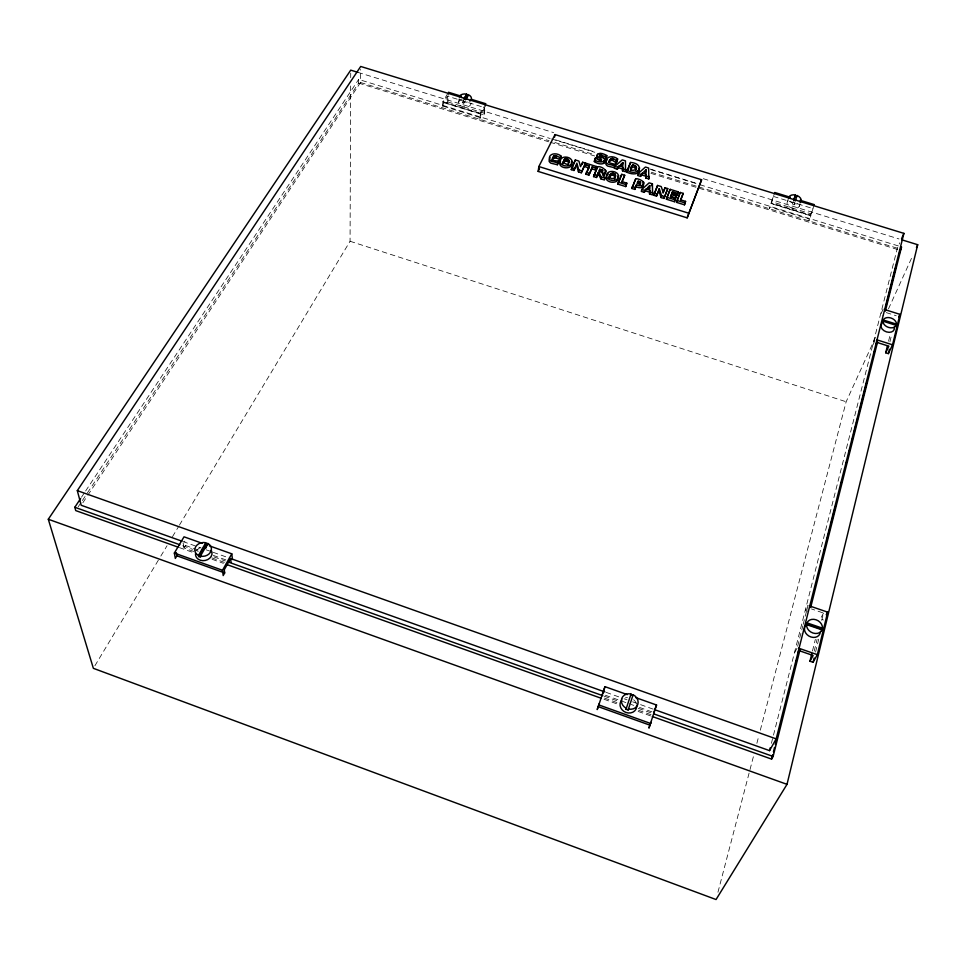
<?xml version="1.0" encoding="UTF-8"?>
<svg xmlns="http://www.w3.org/2000/svg" width="966" height="966" viewBox="0 0 966 966"><rect width="100%" height="100%" fill="white"/><g stroke="black" fill="none" stroke-linecap="round" stroke-linejoin="round"><path stroke-width="0.72" stroke-dasharray="4.83 3.62" d="M179.447 525.106L350.066 241.259L350.67 85.153M350.694 77.654L350.718 73.15M87.363 492.986L358.627 83.076L358.664 79.429L550.173 138.512M87.846 495.196L360.523 82.484L360.668 69.383M447.777 93.448L442.863 101.72L442.44 107.769L443.599 102.625L447.427 96.165L484.727 107.637L484.002 114.833L446.908 103.398L447.427 96.165M446.908 103.398L447.777 101.937L448.478 92.265M458.681 102.698L458.983 99.051M465.226 100.742L463.813 103.205L462.291 102.734L462.4 101.515A6.231 4.093 6.3 0 1 459.357 98.906M463.813 103.205L463.921 101.973A6.231 4.093 6.3 0 0 468.607 101.732M485.801 103.736L480.404 113.288L479.824 119.313L481.044 114.169L484.727 107.637M484.002 114.833L485.669 105.113M815.57 652.086L818.77 638.961M812.478 651.024L815.34 639.359M888.563 341.215L890.338 333.995M814.205 651.108L817.079 639.407M821.728 620.389L823.515 613.072L811.452 608.93M889.903 341.831L891.666 334.586M771.399 743.325L897.366 248.226L899.744 242.828M797.638 646.254L802.818 625.835M803.193 624.374L806.525 611.249M806.888 609.788L807.999 605.416L805.439 610.367L808.578 611.442M717.955 892.234L753.818 755.026M756.873 743.337L758.781 736.044M760.302 730.199L846.156 401.759L876.645 334.84M810.474 215.454L810.993 213.824L771.713 201.725L771.158 203.343L810.474 215.454L814.314 204.635L810.691 215.78L770.989 203.536L774.744 192.488L769.274 208.68L769.854 207.002L809.448 219.222L808.916 220.912L810.993 215.164L771.17 202.896M797.638 203.729A6.46 4.311 16.2 0 1 794.414 203.645L794.004 204.804L792.398 204.309L793.279 201.604M794.004 204.804L794.885 202.099M787.399 201.58L788.582 198.09M792.398 204.309L792.796 203.15A6.46 4.311 16.2 0 1 789.21 200.324M799.256 206.374L800.065 204.055M883.165 309.072L880.642 314.675L883.322 315.508M888.466 308.903L912.725 255.64M872.95 344.934L875.486 339.38M794.716 652.533L797.276 647.715M823.515 613.072L820.351 618.952L823.394 619.991M462.291 102.734L463.704 100.283M193.743 551.453L183.987 547.964L185.46 545.464L184.735 541.141M94.909 665.743L160.054 557.358M160.827 556.078L167.033 545.754M172.467 536.722L178.674 526.398M78.21 506.812L81.542 501.789M82.376 500.533L86.529 494.242M82.859 502.743L87.012 496.452M81.47 497.236L84.803 492.213M85.636 490.957L358.664 79.429M773.428 196.424L812.961 208.584M357.915 72.365L553.627 132.62M703.284 178.698L898.996 238.952M447.777 101.937L484.835 113.348M442.863 101.72L480.404 113.288M443.599 102.625L481.044 114.169M555.716 139.889L595.805 152.254M650.203 169.038L697.452 183.612M551.622 138.959L594.815 152.29M650.975 169.618L698.49 184.277M699.939 184.723L898.646 246.028M443.346 106.248L480.694 117.767M360.523 82.484L549.074 140.686M554.822 142.473L595.128 154.91M651.253 172.238L697.307 186.462M698.756 186.909L897.366 248.226M358.627 83.076L548.688 141.785M550.137 142.219L594.766 156.009M650.927 173.349L898.597 249.844M886.269 312.61L896.279 315.761M350.066 241.259L846.156 401.759M182.888 541.503L201.133 548.012M206.084 549.787L212.363 552.009M213.184 552.31L229.196 558.01M606.177 692.38L622.889 698.346M624.29 698.841L627.067 699.831M632.633 701.823L653.523 709.261M185.46 545.464L199.382 550.427M213.305 555.402L225.839 559.869M605.392 695.266L629.518 703.876M630.931 704.383L633.768 705.385M639.456 707.414L652.219 711.966M182.683 545.766L192.62 549.316M194.033 549.823L198.296 551.332M213.909 556.911L225.259 560.956M604.221 696.196L618.409 701.256M638.272 708.344L652.473 713.415M211.868 557.913L224.414 562.393M604.438 698.068L618.638 703.139M638.538 710.252L651.326 714.816M179.386 547.613L193.586 552.685M212.049 559.278L223.412 563.335M604.016 699.263L618.216 704.335M638.103 711.435L650.879 715.999M183.105 542.795L183.987 547.964M471.046 103.133A6.207 4.093 6.3 0 1 465.66 107.045A6.207 4.093 6.3 0 1 458.826 103.434A6.207 4.093 6.3 0 1 463.04 98.894M625.376 697.875A8.525 7.535 24.8 0 1 627.489 697.585M633.611 699.758A8.525 7.535 24.8 0 1 636.183 703.176M196.883 550.294A8.344 6.871 -10.3 0 1 200.119 547.77M799.51 204.152A6.436 4.299 16.2 0 1 791.987 208.088A6.436 4.299 16.2 0 1 788.147 200.674"/><path stroke-width="1.45" d="M464.417 99.051L466.65 94.149A6.231 4.093 6.3 0 0 459.236 96.769M552.093 160.646C553.083 152.737 561.886 164.184 561.005 156.094C557.611 152.652 548.64 152.749 549.364 159.088A5.253 3.562 9 0 0 551.175 161.225L557.696 162.795C560.811 159.257 550.173 162.795 552.709 157.398C554.846 152.121 560.147 160.223 561.005 156.094M615.016 178.034C618.143 171.513 607.578 172.214 609.148 178.312C608.894 174.81 614.774 173.832 615.101 177.442M615.499 175.498C615.777 179.012 609.872 179.978 609.534 176.38M538.159 171.405L538.859 166.538L555.027 134.576L701.606 179.724L687.164 217.857L538.159 171.405L539.499 168.736M597.423 159.233C606.503 161.865 598.582 158.315 596.916 155.49C598.377 151.493 604.148 153.884 606.733 155.538C608.339 159.414 592.858 150.611 603.496 157.76C608.761 162.819 596.879 163.109 594.718 159.631L595.575 157.808L600.586 160.815M554.653 137.003L555.027 134.576M552.202 161.189L552.504 159.245M553.808 157.905L554.11 155.961M554.375 157.687L554.677 155.731M555.003 157.567L555.305 155.611M555.607 157.543L555.921 155.586M556.211 157.615L556.513 155.659M549.92 157.579L549.074 161.044A5.241 3.562 9 0 0 550.874 163.182L557.394 164.739L557.696 162.795M558.336 160.899L558.288 162.928L558.602 160.972M559.495 159.788L559.809 157.832M559.797 159.873L560.111 157.929M563.057 161.962C573.49 171.284 566.752 148.293 562.743 163.906C562.683 160.767 567.622 159.45 568.684 162.529M563.915 161.551L564.229 159.595M564.385 161.177L564.699 159.233M564.881 160.936L565.207 158.979M565.436 160.791L565.75 158.835M565.943 160.742L566.269 158.798M566.462 160.791L566.776 158.847M566.994 160.924L567.308 158.967M567.477 161.105L567.791 159.161M567.899 161.358L568.225 159.414M568.262 161.684L568.588 159.728M568.527 162.071L568.853 160.127M568.72 163.049L569.01 160.585M571.256 169.642L575.325 159.97L578.924 161.081L580.53 166.659L582.655 162.24L585.336 163.073L584.985 165.017L581.303 172.769L578.465 171.888L576.545 165.077L573.949 170.475L571.256 169.642L575.325 159.97M573.949 170.475L576.883 163.133L578.803 169.944L578.465 171.888M582.305 164.184L582.655 162.24M581.303 172.769L585.336 163.073M585.794 164.896L585.444 166.84L588.898 167.915L589.26 165.971L585.794 164.896L586.495 163.423L596.36 166.478L595.298 169.895L591.844 168.833L588.886 175.124L585.939 174.206L589.26 165.971M586.145 165.367L586.495 163.423M588.886 175.124L592.206 166.889L595.672 167.963L596.36 166.478M591.844 168.833L592.206 166.889M605.078 159.438C605.827 166.007 597.471 164.196 594.356 161.576L594.718 159.631M594.356 161.576L595.575 157.808M597.266 158.883L597.435 154.234M593.571 176.585L597.568 166.852C601.842 165.488 610.138 172.673 602.41 173.469L604.837 178.022L604.462 179.966L600.852 178.843L598.896 174.955L599.27 173.011L598.208 172.685L596.517 177.49L593.571 176.585L597.568 166.852M596.94 158.521L597.302 156.577M595.298 169.895L595.672 167.963M599.838 157.349L600.212 155.405M599.983 157.18L600.345 155.236M600.212 157.06L600.574 155.115M600.792 156.963L601.166 155.007M596.517 177.49L598.208 172.685M601.866 155.067L601.492 157.011L605.549 159.221L606.733 155.538M600.985 161.056L601.359 159.112M599.838 169.195L598.86 171.284L602.192 171.622L602.639 170.571L601.649 169.774L599.838 169.195L599.463 171.127L602.265 172.516M601.275 171.719L601.649 169.774M601.854 172.008L602.229 170.064M600.852 178.843L601.226 176.899L599.27 173.011M602.12 172.25L602.494 170.318M603.738 163.435L604.112 161.491M602.277 172.781L602.639 170.571M604.74 161.733L604.933 159.088M605.296 159.136L605.67 157.192M605.549 159.221L605.923 157.277M603.122 175.305L604.064 175.027L604.438 173.083M604.064 175.027L604.849 172.866M605.561 170.149L605.513 173.156L604.462 174.81M605.44 172.6L605.827 170.668M609.051 162.264L610.778 158.883C613.615 156.42 616.779 163.29 617.612 159.016C614.267 155.611 605.235 155.647 606.189 162.01A5.241 3.538 10.7 0 0 608.049 164.148L614.569 165.693C617.685 162.674 603.991 164.86 610.778 158.883M610.391 160.815L611.333 158.653M610.947 160.597L611.949 158.533M611.563 160.477L612.553 158.509M612.166 160.453L613.156 158.581M610.246 175.921L610.633 173.989M610.717 175.546L611.104 173.614M611.212 175.293L611.599 173.361M611.756 175.148L612.142 173.216M612.263 175.1L612.661 173.168M614.569 165.693L614.183 167.637L607.674 166.08A5.228 3.538 10.7 0 1 605.815 163.954L606.032 161.322M612.782 175.148L613.168 173.216M614.811 166.357L614.412 168.301L617.359 169.207L619.206 165.923L622.889 167.058L622.502 170.801L625.533 171.743L625.449 160.875L622.249 159.885L614.811 166.357L617.757 167.275L619.206 165.923M615.39 163.882L614.738 165.741M613.313 175.281L613.7 173.349M617.612 159.016L616.393 162.783L616.489 160.754M613.796 175.474L614.195 173.542M616.393 162.783L616.779 160.839M614.243 175.727L614.63 173.795M614.605 176.054L615.004 174.121M615.052 176.911L615.282 174.52M617.359 169.207L617.757 167.275M624.7 175.257L621.862 181.596L626.789 183.129L625.714 186.571L617.817 184.12L621.742 174.339L624.7 175.257L622.019 182.26M622.816 162.554L622.865 165.464L620.486 164.727L622.816 162.554L622.418 164.498L620.86 165.935M622.502 170.801L622.889 167.058M621.742 174.339L617.817 184.12M639.057 169.316C639.564 175.824 630.17 174.061 626.705 172.093L630.544 162.445C645.795 163.64 638.454 177.575 627.103 170.161M630.544 162.445L626.705 172.093M625.714 186.571L626.789 183.129M635.857 170.523L636.039 169.098L634.65 167.516L635.073 165.584L632.899 164.812C624.096 172.914 641.424 170.982 635.073 165.584M635.193 167.867L635.616 165.935M631.897 188.491L635.761 178.686C638.683 178.336 647.715 182.562 641.955 185.544A4.649 3.164 11.7 0 1 639.166 185.665L636.425 184.892L634.867 189.408L631.897 188.491L635.761 178.686M637.814 172.842L638.236 170.91M638.091 173.554L637.657 175.486L640.615 176.404L642.475 173.107L646.169 174.254L645.783 177.998L648.826 178.939L648.645 168.036L645.433 167.046L638.091 173.554L641.05 174.472L642.475 173.107M638.248 172.443L638.671 170.511M638.598 171.984L639.021 170.052M639.166 169.835L639.589 167.903M634.867 189.408L636.425 184.892M638.091 181.065L637.065 183.419L640.349 183.625C641.496 179.41 634.384 182.695 640.12 184.083M638.079 183.129L638.514 181.197M640.615 176.404L641.05 174.472M639.854 183.866L640.289 181.934M640.289 184.373L640.543 182.151M635.99 186.824L638.731 187.597A4.637 3.164 11.7 0 0 641.521 187.476L641.955 185.544M641.521 187.476L642.547 185.303M643.235 181.584L643.525 185.255L642.112 187.235M645.602 171.658L646.049 169.726L643.73 171.9L646.133 172.648L646.049 169.726M641.774 189.493L641.327 191.425L644.322 192.343L646.194 189.034L649.925 190.193L649.538 193.973L652.605 194.927L652.412 183.842L649.164 182.84L641.774 189.493L644.757 190.423L646.194 189.034M642.632 186.885L643.066 184.953M643.235 184.047L643.67 182.115M645.783 177.998L646.169 174.254M644.322 192.343L644.757 190.423M649.792 185.569L649.889 188.551L647.462 187.802L649.792 185.569L647.8 188.986M649.538 193.973L649.925 190.193M651.953 185.774L652.412 183.842M658.836 190.604L656.518 196.134L653.789 195.289L657.58 185.448L661.239 186.571L663.135 192.282L665.019 187.754L667.748 188.587L663.98 198.453L661.106 197.559L658.836 190.604L659.295 188.684L661.565 195.639L661.106 197.559M657.58 185.448L653.789 195.289M656.518 196.134L659.295 188.684M821.909 629.156L821.498 630.87L822.042 629.892L806.574 624.604L806.042 625.594L806.996 622.877A8.308 6.714 28.9 0 1 816.125 619.81A8.308 6.714 28.9 0 1 822.452 628.166L821.909 629.156L806.477 623.867M357.915 72.365L350.73 70.144L48.3 519.249L93.364 668.327L716.048 899.539L787.012 784.344L917.7 244.712L901.87 239.834M665.019 187.754L663.135 193.079M811.754 653.934L809.967 661.227L813.07 662.302L814.145 657.931M887.5 345.562L885.725 352.783L888.37 353.628L889.42 349.281M813.07 662.302L817.333 654.658L827.657 612.142L809.411 605.887M888.37 353.628L892.548 344.802L899.938 314.348L884.566 309.518M663.98 198.453L667.748 188.587M678.192 191.823L677.577 193.345L672.493 191.763L671.925 193.164L676.611 194.613L674.461 201.713L666.395 199.213L670.15 189.336L678.192 191.823L677.081 195.265L673.29 194.081M670.15 189.336L666.395 199.213M676.611 194.613L675.983 196.134L671.31 194.673L670.827 196.593L675.5 198.042L676.115 196.533M672.022 193.695L672.493 191.763M654.574 709.648L769.54 750.63L776.181 738.881L903.91 233.374L360.704 66.461L77.316 490.631L81.192 505.266L181.958 541.177M798.653 650.734L797.916 653.644L799.45 650.758L813.13 655.503L809.967 661.227M876.391 342.918L875.667 345.804L877.188 342.483L888.841 346.178L885.725 352.783M652.304 716.506L771.592 759.107L772.703 754.724M773.44 751.802L774.539 747.406M775.287 744.484L776.386 740.101M795.586 664.065L796.684 659.681M820.677 564.651L821.788 560.256M823.636 552.95L824.735 548.567M826.582 541.25L827.693 536.867M828.43 533.944L829.54 529.549M831.388 522.244L832.487 517.861M833.223 514.938L835.445 506.16M840.975 484.232L842.086 479.848M845.781 465.226L846.88 460.83M848.728 453.525L849.838 449.142M851.686 441.824L852.785 437.441M853.533 434.519L855.743 425.74M856.48 422.818L857.591 418.435M859.438 411.118L860.537 406.734M861.274 403.812L863.495 395.046M864.232 392.111L867.19 380.423M873.832 354.099L874.93 349.716M886.377 304.387L888.587 295.62M889.324 292.686L891.546 283.919M892.282 280.997L896.339 264.913M898.923 254.674L901.532 246.91L885.339 311.149M771.592 759.107L773.114 756.463L799.969 649.877M810.643 607.542L877.611 341.819M674.461 201.713L675.572 198.272L670.476 196.69L671.31 194.673M677.081 195.265L677.577 193.345M685.075 203.295L684.459 204.816L676.49 202.341L680.209 192.451L683.191 193.381L680.619 200.457M769.54 750.63L770.276 747.708M680.209 192.451L676.49 202.341M684.459 204.816L685.57 201.375L680.595 199.829L683.191 193.381M687.164 217.857L701.606 179.724M650.939 722.375L648.923 728.11L656.554 705.023L635.64 697.585M627.272 694.602L604.97 686.669L597.217 709.587L599.125 703.84M602.494 694.228L604.97 686.669M793.714 200.252L795.441 195.023A6.46 4.311 16.2 0 0 788.63 197.994M793.678 200.445L795.441 195.023M628.129 709.986L633.116 694.759A8.573 7.559 24.6 0 1 637.814 704.383A8.573 7.559 24.6 0 1 628.468 709.032L628.129 709.986L626.016 709.237L631.015 694.011A8.573 7.559 24.6 0 0 621.669 698.672A8.573 7.559 24.6 0 0 626.354 708.283L626.016 709.237M795.284 200.94L797.047 195.518A6.46 4.311 16.2 0 1 800.126 202.643M797.047 195.518L796.648 196.678L795.03 196.195M631.015 694.011L630.677 694.965L632.766 695.713L633.116 694.759M654.61 709.998L656.554 705.023M653.837 712.534L654.924 709.756M685.57 201.375L684.966 202.908L676.973 200.421M901.532 238.771L903.91 233.374M630.822 170.354L632.899 164.812L632.428 166.732L634.65 167.516M883.298 320L882.477 322.354L882.779 321.123L896.158 325.361L895.627 326.484L896.46 324.129A6.967 4.842 20.9 0 0 890.869 317.971A6.967 4.842 20.9 0 0 883.298 320L896.46 324.129M916.456 247.441L917.7 244.712M898.754 316.884L899.938 314.348M585.939 174.206L588.898 167.915M557.394 164.739L558.288 162.928M614.436 179.338L614.787 178.698M826.232 614.762L827.657 612.142M231.067 562.333L230.608 558.517L224.269 569.747L224.68 572.935L223.194 575.579L222.494 570.278L231.78 553.82L209.308 545.814M205.71 548.314L207.75 543.411L200.421 556.126L200.578 557.213L198.622 556.513L198.465 555.426A8.38 6.883 -10.2 0 1 195.639 546.78A8.38 6.883 -10.2 0 1 205.806 542.723L205.963 543.81L198.622 556.513M465.334 99.522L468.16 94.608A6.231 4.093 6.3 0 1 469.85 101.116M465.938 99.51L468.051 95.827L466.542 95.368M198.465 555.426L205.806 542.723M463.813 99.051L466.65 94.149M567.996 164.932L568.37 164.292M606.938 175.244C602.023 183.395 621.367 185.351 617.648 176.186M176.295 552.6L176.875 555.812L175.329 558.433L174.351 553.059L184.023 536.818L202.28 543.315M560.606 160.875C555.535 168.917 574.782 170.885 571.304 161.817M177.973 547.106L75.722 510.591L74.817 507.271L80.637 498.492M606.527 160.489L607.179 159.813M597.556 155.804L596.71 158.17M607.578 174.544L608.375 174.001M612.758 160.525L616.091 162.686M448.478 92.265L461.398 96.238M471.444 99.329L485.801 103.736M774.744 192.488L790.285 197.257M800.186 200.3L814.314 204.635M622.913 168.869L625.944 169.799M646.218 176.078L649.273 177.019M618.808 167.855L622.478 168.99M642.04 175.039L645.735 176.186M597.845 174.629L598.896 174.955M571.582 167.698L574.275 168.531M578.803 169.944L581.641 170.825M586.29 172.262L589.236 173.18M593.933 174.641L596.879 175.546M601.226 176.899L604.837 178.022M618.228 182.176L626.125 184.639M632.319 186.559L635.29 187.476M649.985 192.041L653.064 192.995M654.248 193.369L656.977 194.214M661.565 195.639L664.451 196.533M666.878 197.293L674.944 199.793M645.759 190.954L649.478 192.113M538.859 166.538L688.432 213.112M876.899 339.839L892.548 344.802M806.996 622.877L822.452 628.166M798.604 648.174L817.333 654.658M205.963 543.81L207.907 544.498M77.316 490.631L776.181 738.881M231.635 558.891L604.909 691.946M74.817 507.271L179.845 544.752M228.097 561.971L602.796 695.689M653.885 713.922L773.114 756.463M226.249 564.349L601.178 698.249M174.351 553.059L222.494 570.278M598.715 704.89L650.722 723.51M176.875 555.812L224.68 572.935M598.232 706.653L649.852 725.14M48.3 519.249L787.012 784.344M605.597 156.999L606.358 157.47M616.574 160.489L617.226 160.96M560.051 157.579L560.703 158.05M604.016 160.368L604.559 161.032M231.78 553.82L232.456 559.507M648.621 175.945L648.826 178.939M894.19 327.281A6.943 4.83 20.9 0 1 886.498 331.893A6.943 4.83 20.9 0 1 881.982 323.453M896.158 325.361A6.967 4.842 20.9 0 1 888.575 327.414A6.967 4.842 20.9 0 1 882.984 321.231M820.303 632.102A8.271 6.69 29 0 1 808.832 636.014A8.271 6.69 29 0 1 807.238 624.217M822.042 629.892A8.308 6.714 28.9 0 1 812.901 632.996A8.308 6.714 28.9 0 1 806.574 624.604M636.703 705.168A8.525 7.535 24.8 0 1 626.053 712.485A8.525 7.535 24.8 0 1 621.887 699.915M207.75 543.411A8.38 6.883 -10.2 0 1 210.588 552.069A8.38 6.883 -10.2 0 1 200.421 556.126M211.204 550.27A8.344 6.871 -10.3 0 1 205.36 560.437A8.344 6.871 -10.3 0 1 195.482 553.747M618.614 175.897C618.409 182.453 607.445 181.536 606.431 175.969C606.696 169.448 617.54 170.378 618.614 175.897M572.15 161.491C571.787 167.915 560.932 167.118 559.954 161.539C560.377 155.176 571.123 155.973 572.15 161.491"/></g></svg>
